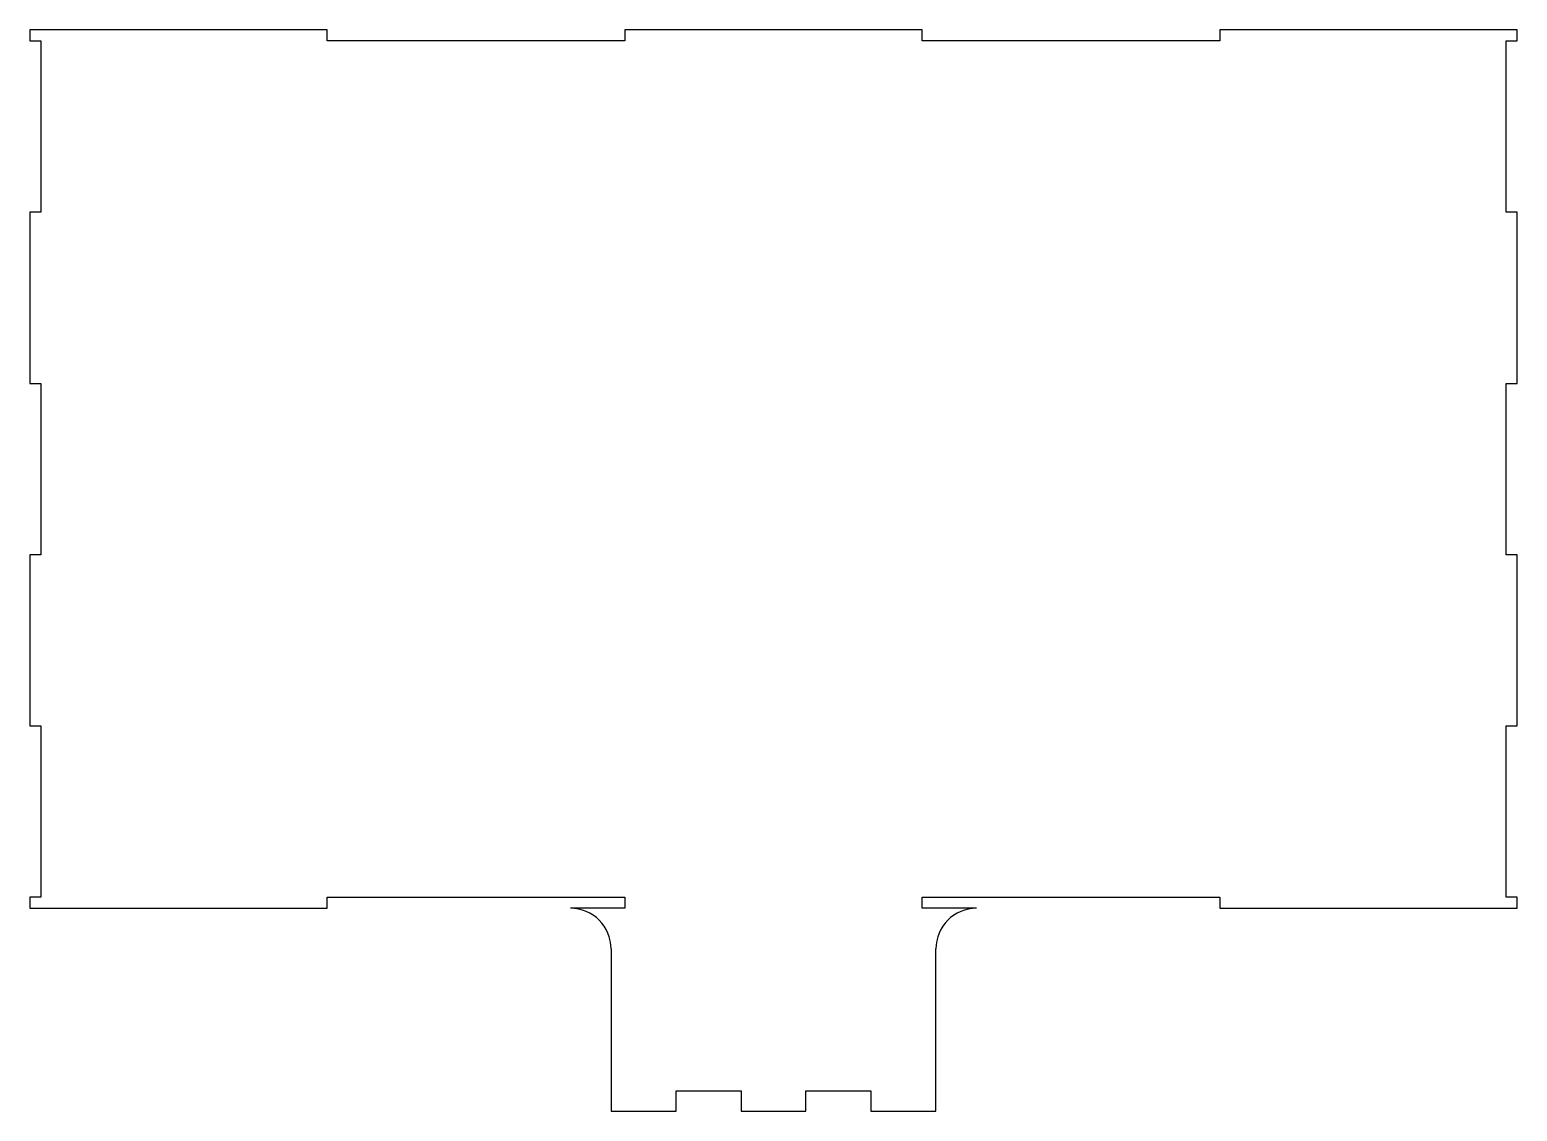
# Model space of a CAD drawing. Header units: millimetres. Extents: x -183 to 183, y -158 to 108.
import ezdxf

# ---------------------------------------------------------------- set-up
doc = ezdxf.new("R2010")
doc.units = ezdxf.units.MM

msp = doc.modelspace()

# ---------------------------------------------------------------- linework, layer by layer
at = {"color": 7, "linetype": 'Continuous', "lineweight": 25}
for p, q in [((-183.2, 108.2), (-183.2, 105.5)), ((-109.92, 108.2), (-183.2, 108.2)), ((-109.92, 105.5), (-109.92, 108.2)), ((-36.64, 108.2), (-36.64, 105.5)), ((36.64, 108.2), (-36.64, 108.2)), ((36.64, 105.5), (36.64, 108.2)), ((109.92, 108.2), (109.92, 105.5)), ((183.2, 108.2), (109.92, 108.2)), ((183.2, 105.5), (183.2, 108.2)), ((-183.2, 105.5), (-180.5, 105.5)), ((-180.5, 105.5), (-180.5, 63.3)), ((-36.64, 105.5), (-109.92, 105.5)), ((109.92, 105.5), (36.64, 105.5)), ((180.5, 105.5), (183.2, 105.5)), ((180.5, 63.3), (180.5, 105.5)), ((-183.2, 63.3), (-183.2, 21.1)), ((-180.5, 63.3), (-183.2, 63.3)), ((183.2, 63.3), (180.5, 63.3)), ((183.2, 21.1), (183.2, 63.3)), ((-183.2, 21.1), (-180.5, 21.1)), ((-180.5, 21.1), (-180.5, -21.1)), ((180.5, 21.1), (183.2, 21.1)), ((180.5, -21.1), (180.5, 21.1)), ((-183.2, -21.1), (-183.2, -63.3)), ((-180.5, -21.1), (-183.2, -21.1)), ((183.2, -21.1), (180.5, -21.1)), ((183.2, -63.3), (183.2, -21.1)), ((-183.2, -63.3), (-180.5, -63.3)), ((-180.5, -63.3), (-180.5, -105.5)), ((180.5, -63.3), (183.2, -63.3)), ((180.5, -105.5), (180.5, -63.3)), ((-183.2, -105.5), (-183.2, -108.2)), ((-180.5, -105.5), (-183.2, -105.5)), ((-109.92, -105.5), (-36.64, -105.5)), ((-109.92, -108.2), (-109.92, -105.5)), ((-36.64, -105.5), (-36.64, -108.2)), ((36.64, -105.5), (109.92, -105.5)), ((36.64, -108.2), (36.64, -105.5)), ((109.92, -105.5), (109.92, -108.2)), ((183.2, -105.5), (180.5, -105.5)), ((183.2, -108.2), (183.2, -105.5)), ((-183.2, -108.2), (-109.92, -108.2)), ((-36.64, -108.2), (-50, -108.2)), ((50, -108.2), (36.64, -108.2)), ((109.92, -108.2), (183.2, -108.2)), ((-40, -118.2), (-40, -158.2)), ((40, -158.2), (40, -118.2)), ((-24, -153.2), (-8, -153.2)), ((-24, -158.2), (-24, -153.2)), ((-8, -153.2), (-8, -158.2)), ((8, -153.2), (24, -153.2)), ((8, -158.2), (8, -153.2)), ((24, -153.2), (24, -158.2)), ((-40, -158.2), (-24, -158.2)), ((-8, -158.2), (8, -158.2)), ((24, -158.2), (40, -158.2))]:
    msp.add_line(p, q, dxfattribs=at)
for centre, start, end in [((-50, -118.2), 0, 90), ((50, -118.2), 90, 180)]:
    msp.add_arc(centre, 10, start, end, dxfattribs=at)

doc.saveas('drawing.dxf')
